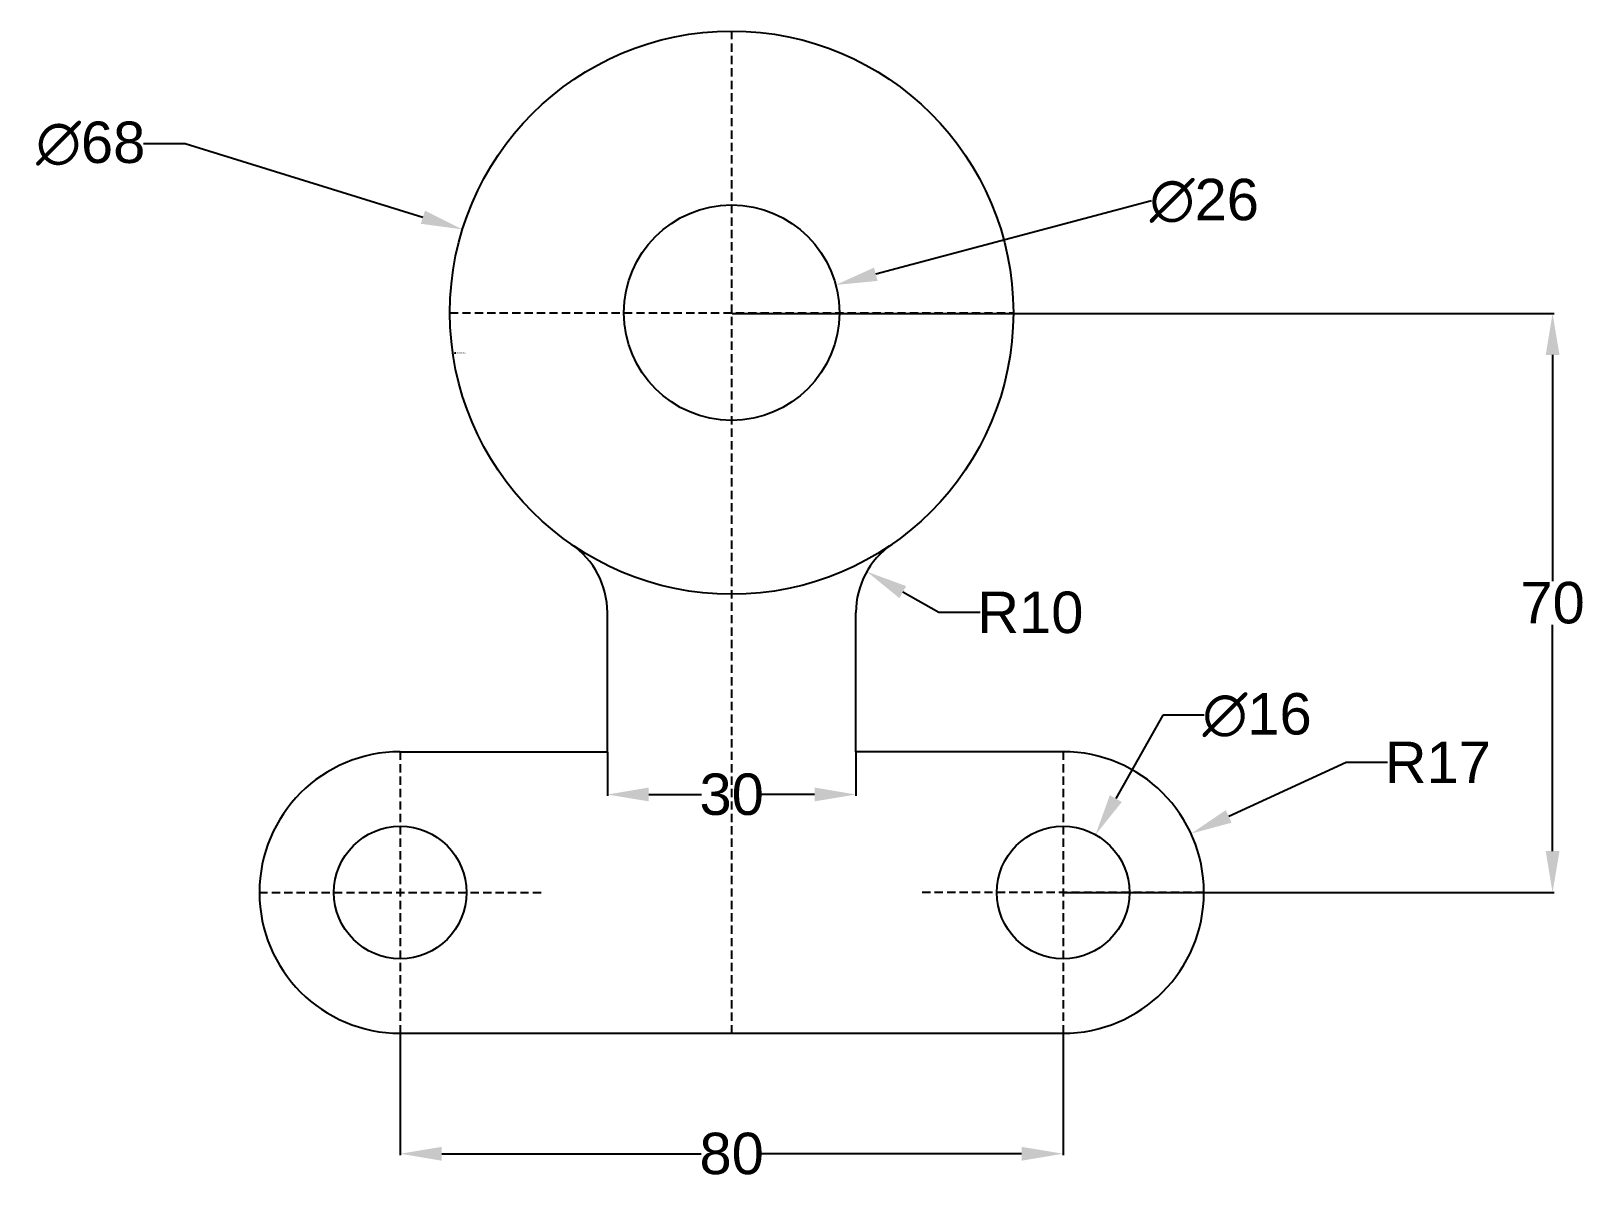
# Model space of a CAD drawing. Header units: inches. Extents: x -14 to 173, y 3 to 142.
import ezdxf

# ---------------------------------------------------------------- set-up
doc = ezdxf.new("R2010")
doc.units = ezdxf.units.IN
doc.header["$MEASUREMENT"] = 0
doc.linetypes.add('DASHEDX2', pattern=[1.5, 1, -0.5])
doc.styles.get("Standard").update_dxf_attribs({"font": 'arial.ttf'})
doc.dimstyles.new('Copy of siva', dxfattribs={"dimtxt": 5, "dimasz": 5, "dimexe": 0.18, "dimexo": 0.0625, "dimgap": 0.09, "dimtad": 0, "dimtih": 1, "dimtoh": 1, "dimdec": 0, "dimzin": 0, "dimdsep": 46, "dimtxsty": 'Standard', "dimcen": 0.09, "dimadec": 0, "dimazin": 0, "dimtfac": 1, "dimtdec": 0, "dimtofl": 0, "dimtmove": 0, "dimatfit": 3, "dimfxl": 1, "dimtolj": 1, "dimtzin": 0, "dimarcsym": 0})
doc.dimstyles.get("Standard").update_dxf_attribs({"dimtxt": 0.18, "dimasz": 0.18, "dimexe": 0.18, "dimexo": 0.0625, "dimgap": 0.09, "dimtad": 0, "dimtih": 1, "dimtoh": 1, "dimdec": 4, "dimzin": 0, "dimdsep": 46, "dimtxsty": 'Standard', "dimcen": 0.09, "dimadec": 0, "dimazin": 0, "dimtfac": 1, "dimtdec": 4, "dimtofl": 0, "dimtmove": 0, "dimatfit": 3, "dimfxl": 1, "dimtolj": 1, "dimtzin": 0, "dimarcsym": 0})

# ---------------------------------------------------------------- blocks, each defined once
blk = doc.blocks.new('*D2')
at = {"color": 0, "lineweight": -2, "transparency": 16777216}
blk.add_line((37, 103.22), (36.82, 103.19), dxfattribs=at)
at = {"color": 0, "transparency": 16777216}
blk.add_solid([(36.82, 103.22), (36.83, 103.16), (36.65, 103.17)], dxfattribs=at)
at = {"layer": 'Defpoints', "color": 0, "transparency": 16777216}
for p in [(103.93, 113.01), (36.65, 103.17)]:
    blk.add_point(p, dxfattribs=at)
at = {"color": 0, "transparency": 16777216, "insert": (37.63, 103.22), "char_height": 0.18, "attachment_point": 5}
blk.add_mtext('\\A1;∅68.0000', dxfattribs=at)
blk = doc.blocks.new('*D3')
at = {"color": 0, "lineweight": -2, "transparency": 16777216}
for p, q in [((30.29, 21.03), (30.29, 6.37)), ((110.29, 21.03), (110.29, 6.37)), ((35.29, 6.55), (66.62, 6.55)), ((105.29, 6.55), (73.95, 6.55))]:
    blk.add_line(p, q, dxfattribs=at)
at = {"color": 0, "transparency": 16777216}
for points in [[(35.29, 7.38), (35.29, 5.71), (30.29, 6.55)], [(105.29, 7.38), (105.29, 5.71), (110.29, 6.55)]]:
    blk.add_solid(points, dxfattribs=at)
at = {"layer": 'Defpoints', "color": 0, "transparency": 16777216}
for p in [(30.29, 21.09), (110.29, 21.09), (110.29, 6.55)]:
    blk.add_point(p, dxfattribs=at)
at = {"color": 0, "transparency": 16777216, "insert": (70.29, 6.55), "char_height": 5, "attachment_point": 5}
blk.add_mtext('\\A1;80', dxfattribs=at)
blk = doc.blocks.new('*D4')
at = {"color": 0, "lineweight": -2, "transparency": 16777216}
for p, q in [((95.29, 71.88), (90.94, 74.36)), ((100.29, 71.88), (95.29, 71.88))]:
    blk.add_line(p, q, dxfattribs=at)
at = {"color": 0, "transparency": 16777216}
blk.add_solid([(91.35, 75.08), (90.53, 73.63), (86.6, 76.83)], dxfattribs=at)
at = {"layer": 'Defpoints', "color": 0, "transparency": 16777216}
for p in [(86.6, 76.83), (95.29, 71.88)]:
    blk.add_point(p, dxfattribs=at)
at = {"color": 0, "transparency": 16777216, "insert": (106.34, 71.88), "char_height": 5, "attachment_point": 5}
blk.add_mtext('\\A1;R10', dxfattribs=at)
blk = doc.blocks.new('*D6')
at = {"color": 0, "lineweight": -2, "transparency": 16777216}
for p, q in [((120.95, 121.59), (87.68, 112.73)), ((70.2, 108.09), (70.38, 108.09)), ((70.29, 108), (70.29, 108.18))]:
    blk.add_line(p, q, dxfattribs=at)
at = {"color": 0, "transparency": 16777216}
blk.add_solid([(87.47, 113.53), (87.9, 111.92), (82.85, 111.44)], dxfattribs=at)
at = {"layer": 'Defpoints', "color": 0, "transparency": 16777216}
for p in [(82.85, 111.44), (57.73, 104.74)]:
    blk.add_point(p, dxfattribs=at)
at = {"color": 0, "transparency": 16777216, "insert": (127.34, 121.59), "char_height": 5, "attachment_point": 5}
blk.add_mtext('\\A1;∅26', dxfattribs=at)
blk = doc.blocks.new('*D7')
at = {"color": 0, "lineweight": -2, "transparency": 16777216}
for p, q in [((122.32, 59.5), (116.66, 49.42)), ((127.32, 59.5), (122.32, 59.5)), ((110.2, 38.09), (110.38, 38.09)), ((110.29, 38), (110.29, 38.18))]:
    blk.add_line(p, q, dxfattribs=at)
at = {"color": 0, "transparency": 16777216}
blk.add_solid([(115.93, 49.83), (117.38, 49.02), (114.21, 45.07)], dxfattribs=at)
at = {"layer": 'Defpoints', "color": 0, "transparency": 16777216}
for p in [(114.21, 45.07), (106.37, 31.12)]:
    blk.add_point(p, dxfattribs=at)
at = {"color": 0, "transparency": 16777216, "insert": (133.71, 59.5), "char_height": 5, "attachment_point": 5}
blk.add_mtext('\\A1;∅16', dxfattribs=at)
blk = doc.blocks.new('*D8')
at = {"color": 0, "lineweight": -2, "transparency": 16777216}
for p, q in [((144.46, 53.8), (130.28, 47.28)), ((149.46, 53.8), (144.46, 53.8)), ((110.2, 38.09), (110.38, 38.09)), ((110.29, 38), (110.29, 38.18))]:
    blk.add_line(p, q, dxfattribs=at)
at = {"color": 0, "transparency": 16777216}
blk.add_solid([(129.93, 48.04), (130.62, 46.52), (125.73, 45.19)], dxfattribs=at)
at = {"layer": 'Defpoints', "color": 0, "transparency": 16777216}
for p in [(125.73, 45.19), (110.29, 38.09)]:
    blk.add_point(p, dxfattribs=at)
at = {"color": 0, "transparency": 16777216, "insert": (155.52, 53.8), "char_height": 5, "attachment_point": 5}
blk.add_mtext('\\A1;R17', dxfattribs=at)
blk = doc.blocks.new('*D9')
at = {"color": 0, "lineweight": -2, "transparency": 16777216}
for p, q in [((55.29, 55.03), (55.29, 49.74)), ((85.29, 55.03), (85.29, 49.74)), ((60.29, 49.92), (66.63, 49.92)), ((80.29, 49.92), (73.95, 49.92))]:
    blk.add_line(p, q, dxfattribs=at)
at = {"color": 0, "transparency": 16777216}
for points in [[(60.29, 50.76), (60.29, 49.09), (55.29, 49.92)], [(80.29, 50.76), (80.29, 49.09), (85.29, 49.92)]]:
    blk.add_solid(points, dxfattribs=at)
at = {"layer": 'Defpoints', "color": 0, "transparency": 16777216}
for p in [(55.29, 55.09), (85.29, 55.09), (85.29, 49.92)]:
    blk.add_point(p, dxfattribs=at)
at = {"color": 0, "transparency": 16777216, "insert": (70.29, 49.92), "char_height": 5, "attachment_point": 5}
blk.add_mtext('\\A1;30', dxfattribs=at)
blk = doc.blocks.new('*D10')
at = {"color": 0, "lineweight": -2, "transparency": 16777216}
for p, q in [((70.35, 108), (169.55, 108)), ((169.37, 103), (169.37, 75.69)), ((169.37, 43.09), (169.37, 70.4)), ((110.35, 38.09), (169.55, 38.09))]:
    blk.add_line(p, q, dxfattribs=at)
at = {"color": 0, "transparency": 16777216}
for points in [[(168.54, 103), (170.2, 103), (169.37, 108)], [(168.54, 43.09), (170.2, 43.09), (169.37, 38.09)]]:
    blk.add_solid(points, dxfattribs=at)
at = {"layer": 'Defpoints', "color": 0, "transparency": 16777216}
for p in [(70.29, 108), (169.37, 108), (110.29, 38.09)]:
    blk.add_point(p, dxfattribs=at)
at = {"color": 0, "transparency": 16777216, "insert": (169.37, 73.05), "char_height": 5, "attachment_point": 5}
blk.add_mtext('\\A1;70', dxfattribs=at)
blk = doc.blocks.new('*D12')
at = {"color": 0, "lineweight": -2, "transparency": 16777216}
for p, q in [((-0.68, 128.5), (4.32, 128.5)), ((4.32, 128.5), (33.03, 119.62)), ((70.2, 108.09), (70.38, 108.09)), ((70.29, 108), (70.29, 108.18))]:
    blk.add_line(p, q, dxfattribs=at)
at = {"color": 0, "transparency": 16777216}
blk.add_solid([(33.28, 120.41), (32.78, 118.82), (37.81, 118.14)], dxfattribs=at)
at = {"layer": 'Defpoints', "color": 0, "transparency": 16777216}
for p in [(37.81, 118.14), (102.77, 98.04)]:
    blk.add_point(p, dxfattribs=at)
at = {"color": 0, "transparency": 16777216, "insert": (-7.07, 128.5), "char_height": 5, "attachment_point": 5}
blk.add_mtext('\\A1;∅68', dxfattribs=at)

msp = doc.modelspace()

# ---------------------------------------------------------------- linework, layer by layer
at = {"linetype": 'DASHEDX2'}
for p, q in [((70.28773, 142.09091), (70.28773, 21.09091)), ((36.28773, 108.09091), (104.28773, 108.09091)), ((30.28773, 55.09091), (30.28773, 21.09091)), ((110.28773, 55.09091), (110.28773, 21.09091)), ((13.28773, 38.09091), (47.28773, 38.09091)), ((127.28773, 38.09091), (93.28773, 38.09091))]:
    msp.add_line(p, q, dxfattribs=at)
for p, q in [((55.28773, 55.09091), (55.28773, 71.88318)), ((85.28773, 55.09091), (85.28773, 71.88318)), ((30.28773, 55.09091), (55.28773, 55.09091)), ((110.28773, 55.09091), (85.28773, 55.09091)), ((30.28773, 21.09091), (110.28773, 21.09091))]:
    msp.add_line(p, q)
for centre, radius in [((70.28773, 108.09091), 34), ((70.28773, 108.09091), 13), ((30.28773, 38.09091), 8), ((110.28773, 38.09091), 8)]:
    msp.add_circle(centre, radius)
for centre, radius, start, end in [((45.28773, 71.88318), 10, 0, 55.3764645), ((95.28773, 71.88318), 10, 124.6235355, 180), ((30.28773, 38.09091), 17, 90, 270), ((110.28773, 38.09091), 17, 270, 90)]:
    msp.add_arc(centre, radius, start, end)

# ---------------------------------------------------------------- dimensions: what is measured, and where the dimension line sits
for p1, p2, dimstyle, picture, middle in [((102.76849, 98.04103), (37.80697, 118.14079), 'Copy of siva', '*D12', (-7.07261, 128.50087)), ((57.72628, 104.7428), (82.84919, 111.43902), 'Copy of siva', '*D6', (120.95079, 121.59458)), ((103.92937, 113.01434), (36.64609, 103.16749), 'Standard', '*D2', (37.0023, 103.21962)), ((106.36862, 31.11663), (114.20685, 45.06519), 'Copy of siva', '*D7', (133.70624, 59.49724))]:
    dim = msp.add_diameter_dim_2p(p1=p1, p2=p2, dimstyle=dimstyle)
    dim.commit()
    dim.dimension.update_dxf_attribs({"geometry": picture, "text_midpoint": middle, "dimtype": 163})
dim = msp.add_linear_dim(base=(169.36834, 108.00091), p1=(110.28773, 38.09091), p2=(70.28773, 108.00091), angle=90, dimstyle='Copy of siva')
dim.commit()
dim.dimension.update_dxf_attribs({"geometry": '*D10', "text_midpoint": (169.36834, 73.04591)})
for center, mpoint, picture, middle in [((95.28773, 71.88318), (86.59628, 76.82874), '*D4', (106.34294, 71.88318)), ((110.28773, 38.09091), (125.73378, 45.19159), '*D8', (155.51922, 53.79811))]:
    dim = msp.add_radius_dim(center=center, mpoint=mpoint, dimstyle='Copy of siva')
    dim.commit()
    dim.dimension.update_dxf_attribs({"geometry": picture, "text_midpoint": middle, "dimtype": 164})
for base, p1, p2, picture, middle in [((85.28773, 49.9227), (55.28773, 55.09091), (85.28773, 55.09091), '*D9', (70.28773, 49.9227)), ((110.28773, 6.54584), (30.28773, 21.09091), (110.28773, 21.09091), '*D3', (70.28773, 6.54584))]:
    dim = msp.add_linear_dim(base=base, p1=p1, p2=p2, dimstyle='Copy of siva')
    dim.commit()
    dim.dimension.update_dxf_attribs({"geometry": picture, "text_midpoint": middle})

doc.saveas('drawing.dxf')
